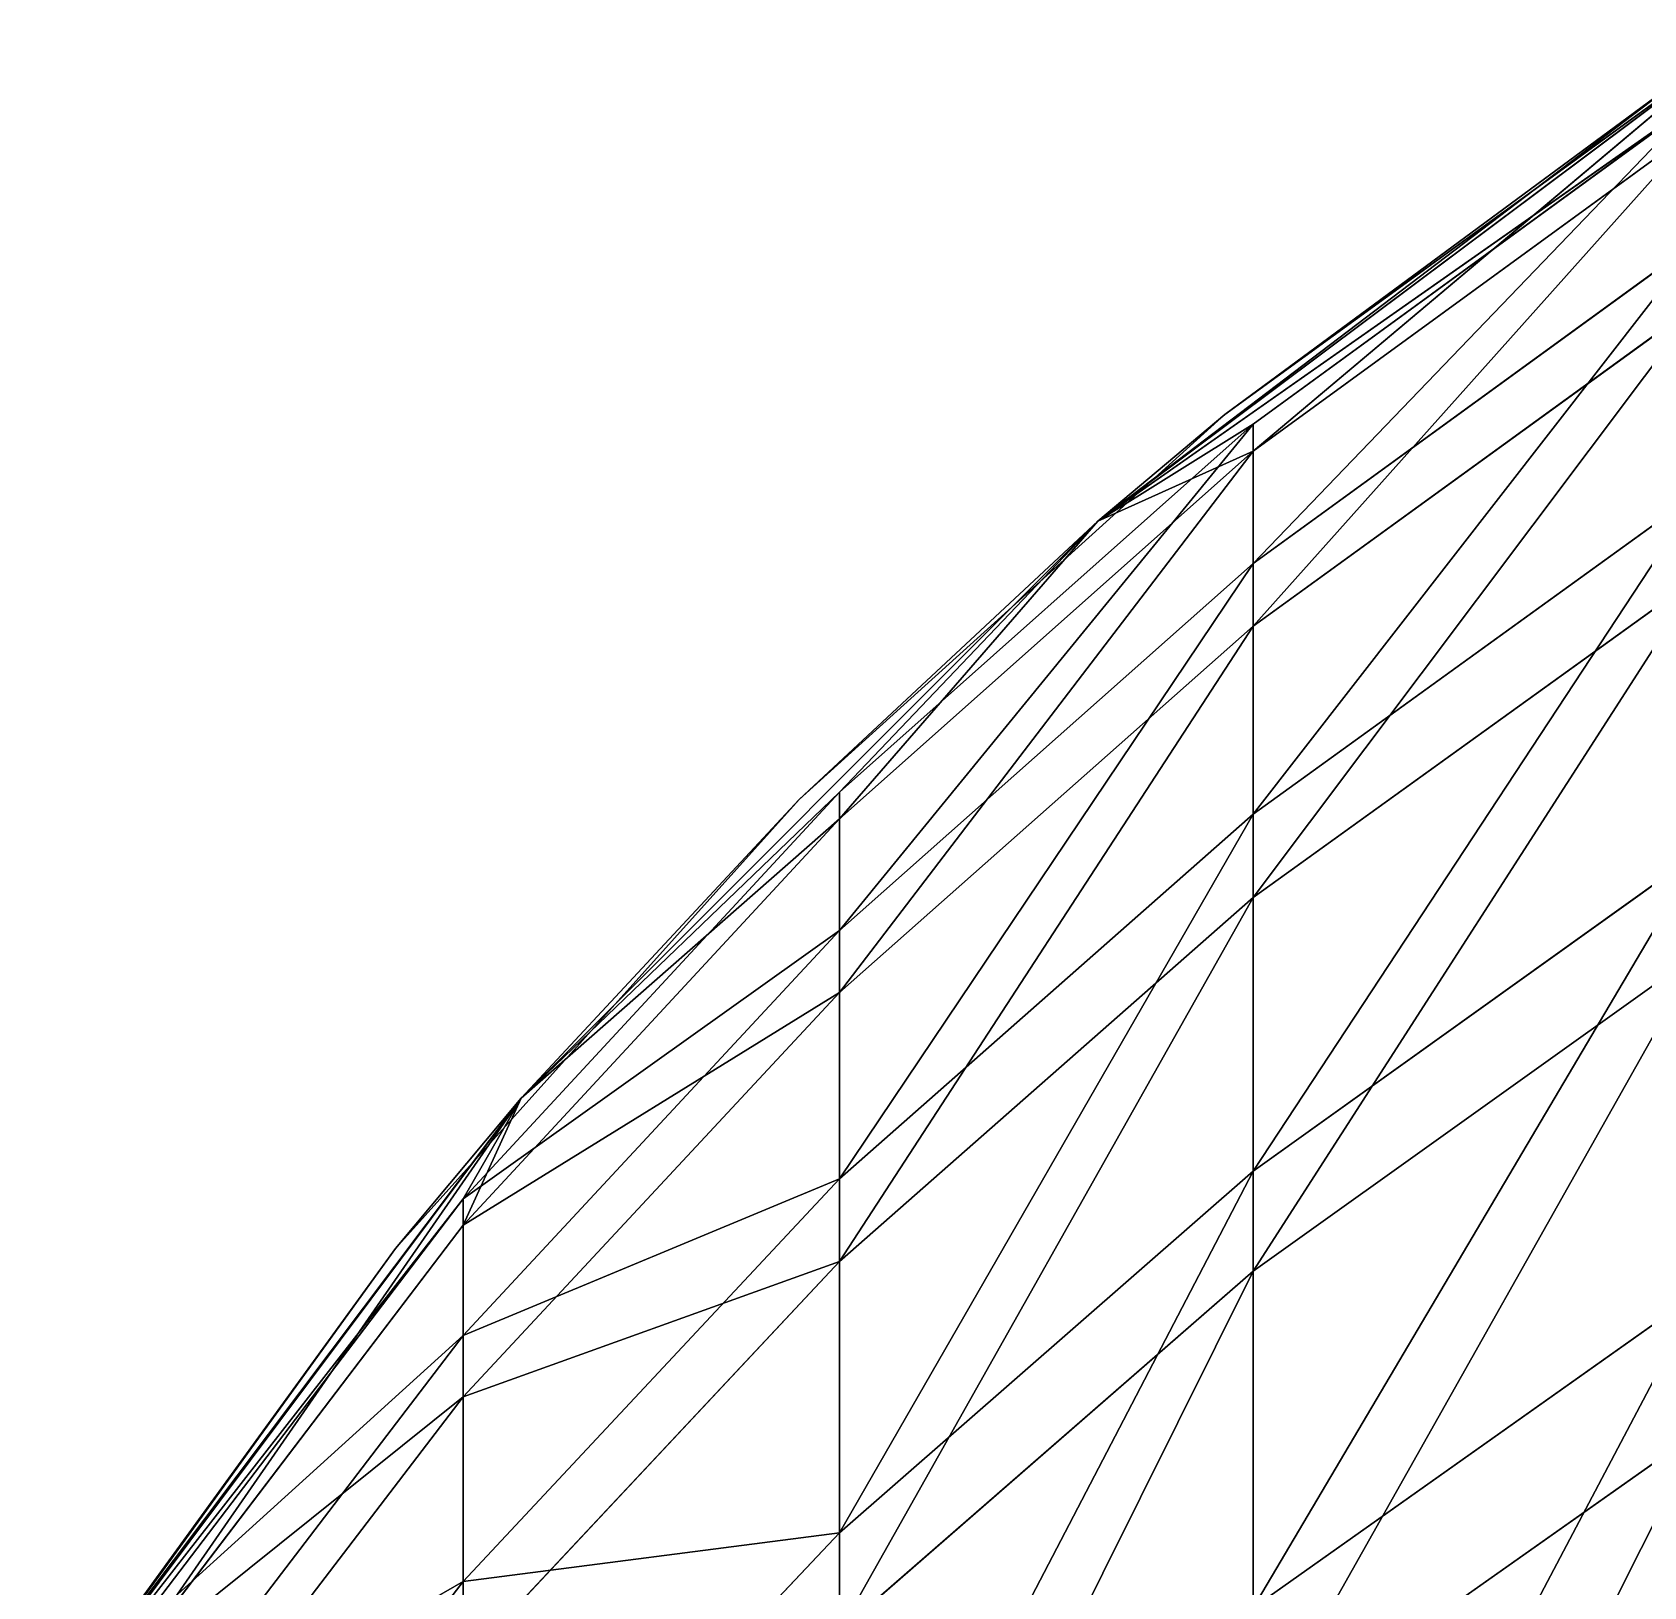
# Model space of a CAD drawing. Extents: x 207 to 387, y 94 to 160.
# Drawn here: x 342.5815 to 342.645, y 159.593 to 159.6541 of the extents above; entities that cross this region are included whole.
import ezdxf

# ---------------------------------------------------------------- set-up
doc = ezdxf.new("R2010")
doc.units = 0
doc.header["$LTSCALE"] = 2.54
doc.layers.get('0').update_dxf_attribs({"color": 13, "linetype": 'CONTINUOUS'})

# ---------------------------------------------------------------- blocks, each defined once
blk = doc.blocks.new('SP_05_ALTFIELD_CREDENZA_DW')
at = {"color": 0}
for p, q in [((44.108529, 0.113849, 79.538531), (44.095332, 0.096666, 79.541)), ((44.108529, 0.113849, 79.538531), (44.095332, 0.096666, 79.541)), ((44.080528, 0.09475, 79.625234), (44.080528, 0.111772, 79.702036)), ((44.080528, 0.09475, 79.625234), (44.080528, 0.111772, 79.702036)), ((44.095332, 0.11045, 79.622151), (44.080528, 0.09475, 79.625234)), ((44.095332, 0.11045, 79.622151), (44.080528, 0.09475, 79.625234)), ((44.095332, 0.096666, 79.541), (44.095332, 0.11045, 79.622151)), ((44.095332, 0.096666, 79.541), (44.095332, 0.11045, 79.622151)), ((44.108529, 0.10667, 76.893844), (44.095332, 0.089408, 76.892001)), ((44.108529, 0.10667, 76.893844), (44.095332, 0.089408, 76.892001)), ((44.108529, 0.104274, 79.456948), (44.095332, 0.086988, 79.458524)), ((44.108529, 0.104274, 79.456948), (44.095332, 0.086988, 79.458524)), ((44.06424, 0.103127, 76.648169), (44.046621, 0.090699, 76.644918)), ((44.06424, 0.103127, 76.648169), (44.046621, 0.090699, 76.644918)), ((44.06424, 0.103127, 76.648169), (44.06424, 0.084454, 76.727604)), ((44.06424, 0.103127, 76.648169), (44.06424, 0.084454, 76.727604)), ((44.093052, 0.077656, 79.312502), (44.112292, 0.103357, 79.312502)), ((44.112292, 0.103357, 77.062501), (44.093052, 0.077656, 77.062501)), ((44.112292, 0.103357, 77.062501), (44.093052, 0.077656, 77.062501)), ((44.093052, 0.077656, 79.312502), (44.112292, 0.103357, 79.312502)), ((44.112292, 0.103357, 79.312502), (44.095332, 0.081608, 79.376346)), ((44.112292, 0.103357, 79.312502), (44.095332, 0.081608, 79.376346)), ((44.112292, 0.103357, 77.062501), (44.097996, 0.083565, 77.186503)), ((44.112292, 0.103357, 77.062501), (44.097996, 0.083565, 77.186503)), ((44.111701, 0.102444, 79.1885), (44.093052, 0.077656, 79.312502)), ((44.111701, 0.102444, 79.1885), (44.093052, 0.077656, 79.312502)), ((44.097996, 0.083565, 79.1885), (44.111701, 0.102444, 79.1885)), ((44.097996, 0.083565, 79.1885), (44.111701, 0.102444, 79.1885)), ((44.095332, 0.099886, 76.812611), (44.080528, 0.08408, 76.810121)), ((44.095332, 0.099886, 76.812611), (44.080528, 0.08408, 76.810121)), ((44.108529, 0.099982, 76.97733), (44.093052, 0.077656, 77.062501)), ((44.108529, 0.099982, 76.97733), (44.093052, 0.077656, 77.062501)), ((44.095332, 0.082648, 76.9764), (44.108529, 0.099982, 76.97733)), ((44.095332, 0.082648, 76.9764), (44.108529, 0.099982, 76.97733)), ((44.095332, 0.099886, 76.812611), (44.095332, 0.089408, 76.892001)), ((44.095332, 0.099886, 76.812611), (44.095332, 0.089408, 76.892001)), ((44.108529, 0.098952, 79.375656), (44.095332, 0.081608, 79.376346)), ((44.108529, 0.098952, 79.375656), (44.095332, 0.081608, 79.376346)), ((44.080528, 0.09864, 76.730567), (44.06424, 0.084454, 76.727604)), ((44.080528, 0.09864, 76.730567), (44.06424, 0.084454, 76.727604)), ((44.080528, 0.09864, 76.730567), (44.080528, 0.08408, 76.810121)), ((44.080528, 0.09864, 76.730567), (44.080528, 0.08408, 76.810121)), ((44.06424, 0.097706, 79.705513), (44.046621, 0.085233, 79.7086)), ((44.06424, 0.097706, 79.705513), (44.046621, 0.085233, 79.7086)), ((44.06424, 0.08053, 79.628025), (44.06424, 0.097706, 79.705513)), ((44.06424, 0.08053, 79.628025), (44.06424, 0.097706, 79.705513)), ((44.095332, 0.096666, 79.541), (44.080528, 0.080828, 79.543273)), ((44.095332, 0.096666, 79.541), (44.080528, 0.080828, 79.543273)), ((44.095332, 0.086988, 79.458524), (44.095332, 0.096666, 79.541)), ((44.095332, 0.086988, 79.458524), (44.095332, 0.096666, 79.541)), ((44.080528, 0.09475, 79.625234), (44.06424, 0.08053, 79.628025)), ((44.080528, 0.09475, 79.625234), (44.06424, 0.08053, 79.628025)), ((44.080528, 0.080828, 79.543273), (44.080528, 0.09475, 79.625234)), ((44.080528, 0.080828, 79.543273), (44.080528, 0.09475, 79.625234)), ((44.095332, 0.089408, 76.892001), (44.080528, 0.073499, 76.890305)), ((44.095332, 0.089408, 76.892001), (44.080528, 0.073499, 76.890305)), ((44.095332, 0.089408, 76.892001), (44.095332, 0.082648, 76.9764)), ((44.095332, 0.089408, 76.892001), (44.095332, 0.082648, 76.9764)), ((44.095332, 0.086988, 79.458524), (44.080528, 0.071051, 79.459979)), ((44.095332, 0.086988, 79.458524), (44.080528, 0.071051, 79.459979)), ((44.095332, 0.081608, 79.376346), (44.095332, 0.086988, 79.458524)), ((44.095332, 0.081608, 79.376346), (44.095332, 0.086988, 79.458524)), ((44.06424, 0.084454, 76.727604), (44.046621, 0.071881, 76.724977)), ((44.06424, 0.084454, 76.727604), (44.046621, 0.071881, 76.724977)), ((44.06424, 0.084454, 76.727604), (44.06424, 0.069763, 76.807869)), ((44.06424, 0.084454, 76.727604), (44.06424, 0.069763, 76.807869)), ((44.080528, 0.08408, 76.810121), (44.06424, 0.069763, 76.807869)), ((44.080528, 0.08408, 76.810121), (44.06424, 0.069763, 76.807869)), ((44.080528, 0.08408, 76.810121), (44.080528, 0.073499, 76.890305)), ((44.080528, 0.08408, 76.810121), (44.080528, 0.073499, 76.890305)), ((44.097996, 0.083565, 77.186503), (44.082107, 0.065901, 77.186503)), ((44.082107, 0.065901, 79.1885), (44.097996, 0.083565, 79.1885)), ((44.097996, 0.083565, 77.186503), (44.082107, 0.065901, 77.186503)), ((44.082107, 0.065901, 79.1885), (44.097996, 0.083565, 79.1885)), ((44.097996, 0.083565, 79.1885), (44.093052, 0.077656, 79.312502)), ((44.097996, 0.083565, 77.186503), (44.093052, 0.077656, 77.062501)), ((44.097996, 0.083565, 77.186503), (44.093052, 0.077656, 77.062501)), ((44.097996, 0.083565, 79.1885), (44.093052, 0.077656, 79.312502)), ((44.097996, 0.083565, 79.1885), (44.097996, 0.083565, 77.186503)), ((44.097996, 0.083565, 79.1885), (44.097996, 0.083565, 77.186503)), ((44.080528, 0.06667, 76.975545), (44.095332, 0.082648, 76.9764)), ((44.080528, 0.06667, 76.975545), (44.095332, 0.082648, 76.9764)), ((44.095332, 0.082648, 76.9764), (44.093052, 0.077656, 77.062501)), ((44.095332, 0.082648, 76.9764), (44.093052, 0.077656, 77.062501)), ((44.095332, 0.081608, 79.376346), (44.080528, 0.065619, 79.376981)), ((44.095332, 0.081608, 79.376346), (44.080528, 0.065619, 79.376981)), ((44.093052, 0.077656, 79.312502), (44.095332, 0.081608, 79.376346)), ((44.093052, 0.077656, 79.312502), (44.095332, 0.081608, 79.376346)), ((44.080528, 0.080828, 79.543273), (44.06424, 0.066481, 79.545333)), ((44.080528, 0.080828, 79.543273), (44.06424, 0.066481, 79.545333)), ((44.080528, 0.071051, 79.459979), (44.080528, 0.080828, 79.543273)), ((44.080528, 0.071051, 79.459979), (44.080528, 0.080828, 79.543273)), ((44.06424, 0.08053, 79.628025), (44.046621, 0.067923, 79.630501)), ((44.06424, 0.08053, 79.628025), (44.046621, 0.067923, 79.630501)), ((44.06424, 0.066481, 79.545333), (44.06424, 0.08053, 79.628025)), ((44.06424, 0.066481, 79.545333), (44.06424, 0.08053, 79.628025)), ((44.093052, 0.077656, 77.062501), (44.070351, 0.054956, 77.062501)), ((44.093052, 0.077656, 77.062501), (44.070351, 0.054956, 77.062501)), ((44.080528, 0.065619, 79.376981), (44.093052, 0.077656, 79.312502)), ((44.080528, 0.06667, 76.975545), (44.093052, 0.077656, 77.062501)), ((44.080528, 0.06667, 76.975545), (44.093052, 0.077656, 77.062501)), ((44.080528, 0.065619, 79.376981), (44.093052, 0.077656, 79.312502)), ((44.093052, 0.077656, 79.312502), (44.082107, 0.065901, 79.1885)), ((44.093052, 0.077656, 77.062501), (44.082107, 0.065901, 77.186503)), ((44.093052, 0.077656, 77.062501), (44.082107, 0.065901, 77.186503)), ((44.093052, 0.077656, 79.312502), (44.082107, 0.065901, 79.1885)), ((44.080528, 0.073499, 76.890305), (44.06424, 0.059089, 76.888766)), ((44.080528, 0.073499, 76.890305), (44.06424, 0.059089, 76.888766)), ((44.080528, 0.073499, 76.890305), (44.080528, 0.06667, 76.975545)), ((44.080528, 0.073499, 76.890305), (44.080528, 0.06667, 76.975545)), ((44.080528, 0.071051, 79.459979), (44.06424, 0.056621, 79.461294)), ((44.080528, 0.071051, 79.459979), (44.06424, 0.056621, 79.461294)), ((44.080528, 0.065619, 79.376981), (44.080528, 0.071051, 79.459979)), ((44.080528, 0.065619, 79.376981), (44.080528, 0.071051, 79.459979)), ((44.06424, 0.069763, 76.807869), (44.046621, 0.057074, 76.805871)), ((44.06424, 0.069763, 76.807869), (44.046621, 0.057074, 76.805871)), ((44.06424, 0.069763, 76.807869), (44.06424, 0.059089, 76.888766)), ((44.06424, 0.069763, 76.807869), (44.06424, 0.059089, 76.888766)), ((44.06424, 0.052199, 76.974769), (44.080528, 0.06667, 76.975545)), ((44.06424, 0.052199, 76.974769), (44.080528, 0.06667, 76.975545)), ((44.080528, 0.06667, 76.975545), (44.070351, 0.054956, 77.062501)), ((44.080528, 0.06667, 76.975545), (44.070351, 0.054956, 77.062501)), ((44.06424, 0.066481, 79.545333), (44.046621, 0.053764, 79.547163)), ((44.06424, 0.066481, 79.545333), (44.046621, 0.053764, 79.547163)), ((44.06424, 0.056621, 79.461294), (44.06424, 0.066481, 79.545333)), ((44.06424, 0.056621, 79.461294), (44.06424, 0.066481, 79.545333)), ((44.080528, 0.065619, 79.376981), (44.06424, 0.051138, 79.377558)), ((44.080528, 0.065619, 79.376981), (44.06424, 0.051138, 79.377558)), ((44.082107, 0.065901, 77.186503), (44.065353, 0.050757, 77.186503)), ((44.065353, 0.050757, 79.1885), (44.082107, 0.065901, 79.1885)), ((44.065353, 0.050757, 79.1885), (44.082107, 0.065901, 79.1885)), ((44.082107, 0.065901, 77.186503), (44.065353, 0.050757, 77.186503)), ((44.070351, 0.054956, 79.312502), (44.082107, 0.065901, 79.1885)), ((44.070351, 0.054956, 79.312502), (44.082107, 0.065901, 79.1885)), ((44.082107, 0.065901, 77.186503), (44.070351, 0.054956, 77.062501)), ((44.082107, 0.065901, 77.186503), (44.070351, 0.054956, 77.062501)), ((44.070351, 0.054956, 79.312502), (44.080528, 0.065619, 79.376981)), ((44.070351, 0.054956, 79.312502), (44.080528, 0.065619, 79.376981)), ((44.082107, 0.065901, 79.1885), (44.082107, 0.065901, 77.186503)), ((44.082107, 0.065901, 79.1885), (44.082107, 0.065901, 77.186503)), ((44.06424, 0.059089, 76.888766), (44.046621, 0.046314, 76.887403)), ((44.06424, 0.059089, 76.888766), (44.046621, 0.046314, 76.887403)), ((44.06424, 0.059089, 76.888766), (44.06424, 0.052199, 76.974769)), ((44.06424, 0.059089, 76.888766), (44.06424, 0.052199, 76.974769)), ((44.06424, 0.056621, 79.461294), (44.046621, 0.043825, 79.462461)), ((44.06424, 0.056621, 79.461294), (44.046621, 0.043825, 79.462461)), ((44.06424, 0.051138, 79.377558), (44.06424, 0.056621, 79.461294)), ((44.06424, 0.051138, 79.377558), (44.06424, 0.056621, 79.461294)), ((44.044643, 0.035719, 79.312502), (44.070351, 0.054956, 79.312502)), ((44.070351, 0.054956, 77.062501), (44.044643, 0.035719, 77.062501)), ((44.070351, 0.054956, 77.062501), (44.044643, 0.035719, 77.062501)), ((44.044643, 0.035719, 79.312502), (44.070351, 0.054956, 79.312502)), ((44.070351, 0.054956, 79.312502), (44.046621, 0.038301, 79.378069)), ((44.070351, 0.054956, 79.312502), (44.046621, 0.038301, 79.378069)), ((44.047184, 0.037367, 77.186503), (44.070351, 0.054956, 77.062501)), ((44.047184, 0.037367, 77.186503), (44.070351, 0.054956, 77.062501)), ((44.070351, 0.054956, 77.062501), (44.06424, 0.052199, 76.974769)), ((44.070351, 0.054956, 77.062501), (44.06424, 0.052199, 76.974769)), ((44.070351, 0.054956, 79.312502), (44.06424, 0.051138, 79.377558)), ((44.070351, 0.054956, 79.312502), (44.06424, 0.051138, 79.377558)), ((44.070351, 0.054956, 79.312502), (44.065353, 0.050757, 79.1885)), ((44.070351, 0.054956, 79.312502), (44.065353, 0.050757, 79.1885)), ((44.065353, 0.050757, 77.186503), (44.070351, 0.054956, 77.062501)), ((44.065353, 0.050757, 77.186503), (44.070351, 0.054956, 77.062501)), ((44.06424, 0.052199, 76.974769), (44.044643, 0.035719, 77.062501)), ((44.06424, 0.052199, 76.974769), (44.044643, 0.035719, 77.062501)), ((44.046621, 0.039369, 76.974079), (44.06424, 0.052199, 76.974769)), ((44.046621, 0.039369, 76.974079), (44.06424, 0.052199, 76.974769)), ((44.065353, 0.050757, 79.1885), (44.044643, 0.035719, 79.312502)), ((44.065353, 0.050757, 79.1885), (44.044643, 0.035719, 79.312502)), ((44.06424, 0.051138, 79.377558), (44.046621, 0.038301, 79.378069)), ((44.06424, 0.051138, 79.377558), (44.046621, 0.038301, 79.378069)), ((44.065353, 0.050757, 77.186503), (44.047184, 0.037367, 77.186503)), ((44.047184, 0.037367, 79.1885), (44.065353, 0.050757, 79.1885)), ((44.047184, 0.037367, 79.1885), (44.065353, 0.050757, 79.1885)), ((44.065353, 0.050757, 77.186503), (44.047184, 0.037367, 77.186503)), ((44.065353, 0.050757, 79.1885), (44.065353, 0.050757, 77.186503)), ((44.065353, 0.050757, 79.1885), (44.065353, 0.050757, 77.186503))]:
    blk.add_line(p, q, dxfattribs=at)
at = {"color": 18}
mesh = blk.add_polyface(dxfattribs=at)
corners = [(44.095332, 0.11045, 79.622151), (44.108529, 0.113849, 79.538531), (44.095332, 0.096666, 79.541), (44.108529, 0.127486, 79.618807)]
mesh.append_faces([[corners[k] for k in face] for face in [(0, 1, 2), (1, 0, 3)]], dxfattribs={"vtx0": -1, "color": 18})
mesh = blk.add_polyface(dxfattribs=at)
corners = [(44.080528, 0.111772, 79.702036), (44.095332, 0.11045, 79.622151), (44.080528, 0.09475, 79.625234), (44.095332, 0.127308, 79.698197)]
mesh.append_faces([[corners[k] for k in face] for face in [(0, 1, 2), (1, 0, 3)]], dxfattribs={"vtx0": -1, "color": 18})
mesh = blk.add_polyface(dxfattribs=at)
corners = [(44.046621, 0.090699, 76.644918), (44.06424, 0.125732, 76.569765), (44.046621, 0.113482, 76.565899), (44.06424, 0.103127, 76.648169)]
mesh.append_faces([[corners[k] for k in face] for face in [(0, 1, 2), (1, 0, 3)]], dxfattribs={"vtx0": -1, "color": 18})
mesh = blk.add_polyface(dxfattribs=at)
corners = [(44.046621, 0.085233, 79.7086), (44.06424, 0.118615, 79.782081), (44.06424, 0.097706, 79.705513), (44.046621, 0.106306, 79.785765)]
mesh.append_faces([[corners[k] for k in face] for face in [(0, 1, 2), (1, 0, 3)]], dxfattribs={"vtx0": -1, "color": 18})
mesh = blk.add_polyface(dxfattribs=at)
corners = [(44.06424, 0.084454, 76.727604), (44.080528, 0.117149, 76.651836), (44.06424, 0.103127, 76.648169), (44.080528, 0.09864, 76.730567)]
mesh.append_faces([[corners[k] for k in face] for face in [(0, 1, 2), (1, 0, 3)]], dxfattribs={"vtx0": -1, "color": 18})
mesh = blk.add_polyface(dxfattribs=at)
corners = [(44.108529, 0.10667, 76.893844), (44.095332, 0.099886, 76.812611), (44.095332, 0.089408, 76.892001), (44.108529, 0.117032, 76.815309)]
mesh.append_faces([[corners[k] for k in face] for face in [(0, 1, 2), (1, 0, 3)]], dxfattribs={"vtx0": -1, "color": 18})
mesh = blk.add_polyface(dxfattribs=at)
corners = [(44.095332, 0.099886, 76.812611), (44.080528, 0.09864, 76.730567), (44.080528, 0.08408, 76.810121), (44.095332, 0.114302, 76.733839)]
mesh.append_faces([[corners[k] for k in face] for face in [(0, 1, 2), (1, 0, 3)]], dxfattribs={"vtx0": -1, "color": 18})
mesh = blk.add_polyface(dxfattribs=at)
corners = [(44.095332, 0.096666, 79.541), (44.108529, 0.104274, 79.456948), (44.095332, 0.086988, 79.458524), (44.108529, 0.113849, 79.538531)]
mesh.append_faces([[corners[k] for k in face] for face in [(0, 1, 2), (1, 0, 3)]], dxfattribs={"vtx0": -1, "color": 18})
mesh = blk.add_polyface(dxfattribs=at)
corners = [(44.06424, 0.08053, 79.628025), (44.080528, 0.111772, 79.702036), (44.080528, 0.09475, 79.625234), (44.06424, 0.097706, 79.705513)]
mesh.append_faces([[corners[k] for k in face] for face in [(0, 1, 2), (1, 0, 3)]], dxfattribs={"vtx0": -1, "color": 18})
mesh = blk.add_polyface(dxfattribs=at)
corners = [(44.080528, 0.09475, 79.625234), (44.095332, 0.096666, 79.541), (44.080528, 0.080828, 79.543273), (44.095332, 0.11045, 79.622151)]
mesh.append_faces([[corners[k] for k in face] for face in [(0, 1, 2), (1, 0, 3)]], dxfattribs={"vtx0": -1, "color": 18})
mesh = blk.add_polyface(dxfattribs=at)
corners = [(44.108529, 0.099982, 76.97733), (44.095332, 0.089408, 76.892001), (44.095332, 0.082648, 76.9764), (44.108529, 0.10667, 76.893844)]
mesh.append_faces([[corners[k] for k in face] for face in [(0, 1, 2), (1, 0, 3)]], dxfattribs={"vtx0": -1, "color": 18})
mesh = blk.add_polyface(dxfattribs=at)
corners = [(44.095332, 0.086988, 79.458524), (44.108529, 0.098952, 79.375656), (44.095332, 0.081608, 79.376346), (44.108529, 0.104274, 79.456948)]
mesh.append_faces([[corners[k] for k in face] for face in [(0, 1, 2), (1, 0, 3)]], dxfattribs={"vtx0": -1, "color": 18})
mesh = blk.add_polyface(dxfattribs=at)
corners = [(44.046621, 0.071881, 76.724977), (44.06424, 0.103127, 76.648169), (44.046621, 0.090699, 76.644918), (44.06424, 0.084454, 76.727604)]
mesh.append_faces([[corners[k] for k in face] for face in [(0, 1, 2), (1, 0, 3)]], dxfattribs={"vtx0": -1, "color": 18})
mesh = blk.add_polyface(dxfattribs=at)
corners = [(44.112292, 0.103357, 79.312502), (44.111701, 0.102444, 79.1885), (44.093052, 0.077656, 79.312502)]
mesh.append_faces([[corners[k] for k in face] for face in [(0, 1, 2)]], dxfattribs={"color": 18})
mesh = blk.add_polyface(dxfattribs=at)
corners = [(44.112292, 0.103357, 77.062501), (44.093052, 0.077656, 77.062501), (44.097996, 0.083565, 77.186503)]
mesh.append_faces([[corners[k] for k in face] for face in [(0, 1, 2)]], dxfattribs={"color": 18})
mesh = blk.add_polyface(dxfattribs=at)
corners = [(44.112292, 0.103357, 77.062501), (44.108529, 0.099982, 76.97733), (44.093052, 0.077656, 77.062501)]
mesh.append_faces([[corners[k] for k in face] for face in [(0, 1, 2)]], dxfattribs={"color": 18})
mesh = blk.add_polyface(dxfattribs=at)
corners = [(44.112292, 0.103357, 79.312502), (44.093052, 0.077656, 79.312502), (44.095332, 0.081608, 79.376346)]
mesh.append_faces([[corners[k] for k in face] for face in [(0, 1, 2)]], dxfattribs={"color": 18})
mesh = blk.add_polyface(dxfattribs=at)
corners = [(44.112292, 0.103357, 79.312502), (44.095332, 0.081608, 79.376346), (44.108529, 0.098952, 79.375656)]
mesh.append_faces([[corners[k] for k in face] for face in [(0, 1, 2)]], dxfattribs={"color": 18})
mesh = blk.add_polyface(dxfattribs=at)
corners = [(44.111701, 0.102444, 79.1885), (44.097996, 0.083565, 77.186503), (44.097996, 0.083565, 79.1885), (44.112292, 0.103357, 77.062501)]
mesh.append_faces([[corners[k] for k in face] for face in [(0, 1, 2), (1, 0, 3)]], dxfattribs={"vtx0": -1, "color": 18})
mesh = blk.add_polyface(dxfattribs=at)
corners = [(44.111701, 0.102444, 79.1885), (44.097996, 0.083565, 79.1885), (44.093052, 0.077656, 79.312502)]
mesh.append_faces([[corners[k] for k in face] for face in [(0, 1, 2)]], dxfattribs={"color": 18})
mesh = blk.add_polyface(dxfattribs=at)
corners = [(44.095332, 0.089408, 76.892001), (44.080528, 0.08408, 76.810121), (44.080528, 0.073499, 76.890305), (44.095332, 0.099886, 76.812611)]
mesh.append_faces([[corners[k] for k in face] for face in [(0, 1, 2), (1, 0, 3)]], dxfattribs={"vtx0": -1, "color": 18})
mesh = blk.add_polyface(dxfattribs=at)
corners = [(44.108529, 0.099982, 76.97733), (44.095332, 0.082648, 76.9764), (44.093052, 0.077656, 77.062501)]
mesh.append_faces([[corners[k] for k in face] for face in [(0, 1, 2)]], dxfattribs={"color": 18})
mesh = blk.add_polyface(dxfattribs=at)
corners = [(44.06424, 0.069763, 76.807869), (44.080528, 0.09864, 76.730567), (44.06424, 0.084454, 76.727604), (44.080528, 0.08408, 76.810121)]
mesh.append_faces([[corners[k] for k in face] for face in [(0, 1, 2), (1, 0, 3)]], dxfattribs={"vtx0": -1, "color": 18})
mesh = blk.add_polyface(dxfattribs=at)
corners = [(44.046621, 0.067923, 79.630501), (44.06424, 0.097706, 79.705513), (44.06424, 0.08053, 79.628025), (44.046621, 0.085233, 79.7086)]
mesh.append_faces([[corners[k] for k in face] for face in [(0, 1, 2), (1, 0, 3)]], dxfattribs={"vtx0": -1, "color": 18})
mesh = blk.add_polyface(dxfattribs=at)
corners = [(44.080528, 0.080828, 79.543273), (44.095332, 0.086988, 79.458524), (44.080528, 0.071051, 79.459979), (44.095332, 0.096666, 79.541)]
mesh.append_faces([[corners[k] for k in face] for face in [(0, 1, 2), (1, 0, 3)]], dxfattribs={"vtx0": -1, "color": 18})
mesh = blk.add_polyface(dxfattribs=at)
corners = [(44.06424, 0.066481, 79.545333), (44.080528, 0.09475, 79.625234), (44.080528, 0.080828, 79.543273), (44.06424, 0.08053, 79.628025)]
mesh.append_faces([[corners[k] for k in face] for face in [(0, 1, 2), (1, 0, 3)]], dxfattribs={"vtx0": -1, "color": 18})
mesh = blk.add_polyface(dxfattribs=at)
corners = [(44.095332, 0.082648, 76.9764), (44.080528, 0.073499, 76.890305), (44.080528, 0.06667, 76.975545), (44.095332, 0.089408, 76.892001)]
mesh.append_faces([[corners[k] for k in face] for face in [(0, 1, 2), (1, 0, 3)]], dxfattribs={"vtx0": -1, "color": 18})
mesh = blk.add_polyface(dxfattribs=at)
corners = [(44.080528, 0.071051, 79.459979), (44.095332, 0.081608, 79.376346), (44.080528, 0.065619, 79.376981), (44.095332, 0.086988, 79.458524)]
mesh.append_faces([[corners[k] for k in face] for face in [(0, 1, 2), (1, 0, 3)]], dxfattribs={"vtx0": -1, "color": 18})
mesh = blk.add_polyface(dxfattribs=at)
corners = [(44.046621, 0.057074, 76.805871), (44.06424, 0.084454, 76.727604), (44.046621, 0.071881, 76.724977), (44.06424, 0.069763, 76.807869)]
mesh.append_faces([[corners[k] for k in face] for face in [(0, 1, 2), (1, 0, 3)]], dxfattribs={"vtx0": -1, "color": 18})
mesh = blk.add_polyface(dxfattribs=at)
corners = [(44.06424, 0.059089, 76.888766), (44.080528, 0.08408, 76.810121), (44.06424, 0.069763, 76.807869), (44.080528, 0.073499, 76.890305)]
mesh.append_faces([[corners[k] for k in face] for face in [(0, 1, 2), (1, 0, 3)]], dxfattribs={"vtx0": -1, "color": 18})
mesh = blk.add_polyface(dxfattribs=at)
corners = [(44.097996, 0.083565, 79.1885), (44.082107, 0.065901, 77.186503), (44.082107, 0.065901, 79.1885), (44.097996, 0.083565, 77.186503)]
mesh.append_faces([[corners[k] for k in face] for face in [(0, 1, 2), (1, 0, 3)]], dxfattribs={"vtx0": -1, "color": 18})
mesh = blk.add_polyface(dxfattribs=at)
corners = [(44.097996, 0.083565, 77.186503), (44.093052, 0.077656, 77.062501), (44.082107, 0.065901, 77.186503)]
mesh.append_faces([[corners[k] for k in face] for face in [(0, 1, 2)]], dxfattribs={"color": 18})
mesh = blk.add_polyface(dxfattribs=at)
corners = [(44.097996, 0.083565, 79.1885), (44.082107, 0.065901, 79.1885), (44.093052, 0.077656, 79.312502)]
mesh.append_faces([[corners[k] for k in face] for face in [(0, 1, 2)]], dxfattribs={"color": 18})
mesh = blk.add_polyface(dxfattribs=at)
corners = [(44.095332, 0.082648, 76.9764), (44.080528, 0.06667, 76.975545), (44.093052, 0.077656, 77.062501)]
mesh.append_faces([[corners[k] for k in face] for face in [(0, 1, 2)]], dxfattribs={"color": 18})
mesh = blk.add_polyface(dxfattribs=at)
corners = [(44.095332, 0.081608, 79.376346), (44.093052, 0.077656, 79.312502), (44.080528, 0.065619, 79.376981)]
mesh.append_faces([[corners[k] for k in face] for face in [(0, 1, 2)]], dxfattribs={"color": 18})
mesh = blk.add_polyface(dxfattribs=at)
corners = [(44.06424, 0.056621, 79.461294), (44.080528, 0.080828, 79.543273), (44.080528, 0.071051, 79.459979), (44.06424, 0.066481, 79.545333)]
mesh.append_faces([[corners[k] for k in face] for face in [(0, 1, 2), (1, 0, 3)]], dxfattribs={"vtx0": -1, "color": 18})
mesh = blk.add_polyface(dxfattribs=at)
corners = [(44.046621, 0.053764, 79.547163), (44.06424, 0.08053, 79.628025), (44.06424, 0.066481, 79.545333), (44.046621, 0.067923, 79.630501)]
mesh.append_faces([[corners[k] for k in face] for face in [(0, 1, 2), (1, 0, 3)]], dxfattribs={"vtx0": -1, "color": 18})
mesh = blk.add_polyface(dxfattribs=at)
corners = [(44.070351, 0.054956, 79.312502), (44.093052, 0.077656, 79.312502), (44.082107, 0.065901, 79.1885), (44.080528, 0.065619, 79.376981)]
mesh.append_faces([[corners[k] for k in face] for face in [(0, 1, 2), (1, 0, 3)]], dxfattribs={"vtx0": -1, "color": 18})
mesh = blk.add_polyface(dxfattribs=at)
corners = [(44.093052, 0.077656, 77.062501), (44.070351, 0.054956, 77.062501), (44.082107, 0.065901, 77.186503)]
mesh.append_faces([[corners[k] for k in face] for face in [(0, 1, 2)]], dxfattribs={"color": 18})
mesh = blk.add_polyface(dxfattribs=at)
corners = [(44.093052, 0.077656, 77.062501), (44.080528, 0.06667, 76.975545), (44.070351, 0.054956, 77.062501)]
mesh.append_faces([[corners[k] for k in face] for face in [(0, 1, 2)]], dxfattribs={"color": 18})
mesh = blk.add_polyface(dxfattribs=at)
corners = [(44.06424, 0.052199, 76.974769), (44.080528, 0.073499, 76.890305), (44.06424, 0.059089, 76.888766), (44.080528, 0.06667, 76.975545)]
mesh.append_faces([[corners[k] for k in face] for face in [(0, 1, 2), (1, 0, 3)]], dxfattribs={"vtx0": -1, "color": 18})
mesh = blk.add_polyface(dxfattribs=at)
corners = [(44.06424, 0.051138, 79.377558), (44.080528, 0.071051, 79.459979), (44.080528, 0.065619, 79.376981), (44.06424, 0.056621, 79.461294)]
mesh.append_faces([[corners[k] for k in face] for face in [(0, 1, 2), (1, 0, 3)]], dxfattribs={"vtx0": -1, "color": 18})
mesh = blk.add_polyface(dxfattribs=at)
corners = [(44.046621, 0.046314, 76.887403), (44.06424, 0.069763, 76.807869), (44.046621, 0.057074, 76.805871), (44.06424, 0.059089, 76.888766)]
mesh.append_faces([[corners[k] for k in face] for face in [(0, 1, 2), (1, 0, 3)]], dxfattribs={"vtx0": -1, "color": 18})
mesh = blk.add_polyface(dxfattribs=at)
corners = [(44.070351, 0.054956, 77.062501), (44.080528, 0.06667, 76.975545), (44.06424, 0.052199, 76.974769)]
mesh.append_faces([[corners[k] for k in face] for face in [(0, 1, 2)]], dxfattribs={"color": 18})
mesh = blk.add_polyface(dxfattribs=at)
corners = [(44.046621, 0.043825, 79.462461), (44.06424, 0.066481, 79.545333), (44.06424, 0.056621, 79.461294), (44.046621, 0.053764, 79.547163)]
mesh.append_faces([[corners[k] for k in face] for face in [(0, 1, 2), (1, 0, 3)]], dxfattribs={"vtx0": -1, "color": 18})
mesh = blk.add_polyface(dxfattribs=at)
corners = [(44.06424, 0.051138, 79.377558), (44.080528, 0.065619, 79.376981), (44.070351, 0.054956, 79.312502)]
mesh.append_faces([[corners[k] for k in face] for face in [(0, 1, 2)]], dxfattribs={"color": 18})
mesh = blk.add_polyface(dxfattribs=at)
corners = [(44.065353, 0.050757, 79.1885), (44.082107, 0.065901, 77.186503), (44.065353, 0.050757, 77.186503), (44.082107, 0.065901, 79.1885)]
mesh.append_faces([[corners[k] for k in face] for face in [(0, 1, 2), (1, 0, 3)]], dxfattribs={"vtx0": -1, "color": 18})
mesh = blk.add_polyface(dxfattribs=at)
corners = [(44.070351, 0.054956, 79.312502), (44.082107, 0.065901, 79.1885), (44.065353, 0.050757, 79.1885)]
mesh.append_faces([[corners[k] for k in face] for face in [(0, 1, 2)]], dxfattribs={"color": 18})
mesh = blk.add_polyface(dxfattribs=at)
corners = [(44.082107, 0.065901, 77.186503), (44.070351, 0.054956, 77.062501), (44.065353, 0.050757, 77.186503)]
mesh.append_faces([[corners[k] for k in face] for face in [(0, 1, 2)]], dxfattribs={"color": 18})
mesh = blk.add_polyface(dxfattribs=at)
corners = [(44.046621, 0.039369, 76.974079), (44.06424, 0.059089, 76.888766), (44.046621, 0.046314, 76.887403), (44.06424, 0.052199, 76.974769)]
mesh.append_faces([[corners[k] for k in face] for face in [(0, 1, 2), (1, 0, 3)]], dxfattribs={"vtx0": -1, "color": 18})
mesh = blk.add_polyface(dxfattribs=at)
corners = [(44.046621, 0.038301, 79.378069), (44.06424, 0.056621, 79.461294), (44.06424, 0.051138, 79.377558), (44.046621, 0.043825, 79.462461)]
mesh.append_faces([[corners[k] for k in face] for face in [(0, 1, 2), (1, 0, 3)]], dxfattribs={"vtx0": -1, "color": 18})
mesh = blk.add_polyface(dxfattribs=at)
corners = [(44.070351, 0.054956, 79.312502), (44.065353, 0.050757, 79.1885), (44.044643, 0.035719, 79.312502)]
mesh.append_faces([[corners[k] for k in face] for face in [(0, 1, 2)]], dxfattribs={"color": 18})
mesh = blk.add_polyface(dxfattribs=at)
corners = [(44.047184, 0.037367, 77.186503), (44.070351, 0.054956, 77.062501), (44.044643, 0.035719, 77.062501)]
mesh.append_faces([[corners[k] for k in face] for face in [(0, 1, 2)]], dxfattribs={"color": 18})
mesh = blk.add_polyface(dxfattribs=at)
corners = [(44.070351, 0.054956, 77.062501), (44.06424, 0.052199, 76.974769), (44.044643, 0.035719, 77.062501)]
mesh.append_faces([[corners[k] for k in face] for face in [(0, 1, 2)]], dxfattribs={"color": 18})
mesh = blk.add_polyface(dxfattribs=at)
corners = [(44.046621, 0.038301, 79.378069), (44.070351, 0.054956, 79.312502), (44.044643, 0.035719, 79.312502)]
mesh.append_faces([[corners[k] for k in face] for face in [(0, 1, 2)]], dxfattribs={"color": 18})
mesh = blk.add_polyface(dxfattribs=at)
corners = [(44.046621, 0.038301, 79.378069), (44.06424, 0.051138, 79.377558), (44.070351, 0.054956, 79.312502)]
mesh.append_faces([[corners[k] for k in face] for face in [(0, 1, 2)]], dxfattribs={"color": 18})
mesh = blk.add_polyface(dxfattribs=at)
corners = [(44.065353, 0.050757, 77.186503), (44.070351, 0.054956, 77.062501), (44.047184, 0.037367, 77.186503)]
mesh.append_faces([[corners[k] for k in face] for face in [(0, 1, 2)]], dxfattribs={"color": 18})
mesh = blk.add_polyface(dxfattribs=at)
corners = [(44.044643, 0.035719, 77.062501), (44.06424, 0.052199, 76.974769), (44.046621, 0.039369, 76.974079)]
mesh.append_faces([[corners[k] for k in face] for face in [(0, 1, 2)]], dxfattribs={"color": 18})
mesh = blk.add_polyface(dxfattribs=at)
corners = [(44.044643, 0.035719, 79.312502), (44.065353, 0.050757, 79.1885), (44.047184, 0.037367, 79.1885)]
mesh.append_faces([[corners[k] for k in face] for face in [(0, 1, 2)]], dxfattribs={"color": 18})
mesh = blk.add_polyface(dxfattribs=at)
corners = [(44.047184, 0.037367, 79.1885), (44.065353, 0.050757, 77.186503), (44.047184, 0.037367, 77.186503), (44.065353, 0.050757, 79.1885)]
mesh.append_faces([[corners[k] for k in face] for face in [(0, 1, 2), (1, 0, 3)]], dxfattribs={"vtx0": -1, "color": 18})

msp = doc.modelspace()

# ---------------------------------------------------------------- block references
at = {"color": 23, "rotation": 180}
msp.add_blockref('SP_05_ALTFIELD_CREDENZA_DW', (386.693835, 159.689855), dxfattribs=at)

doc.saveas('drawing.dxf')
